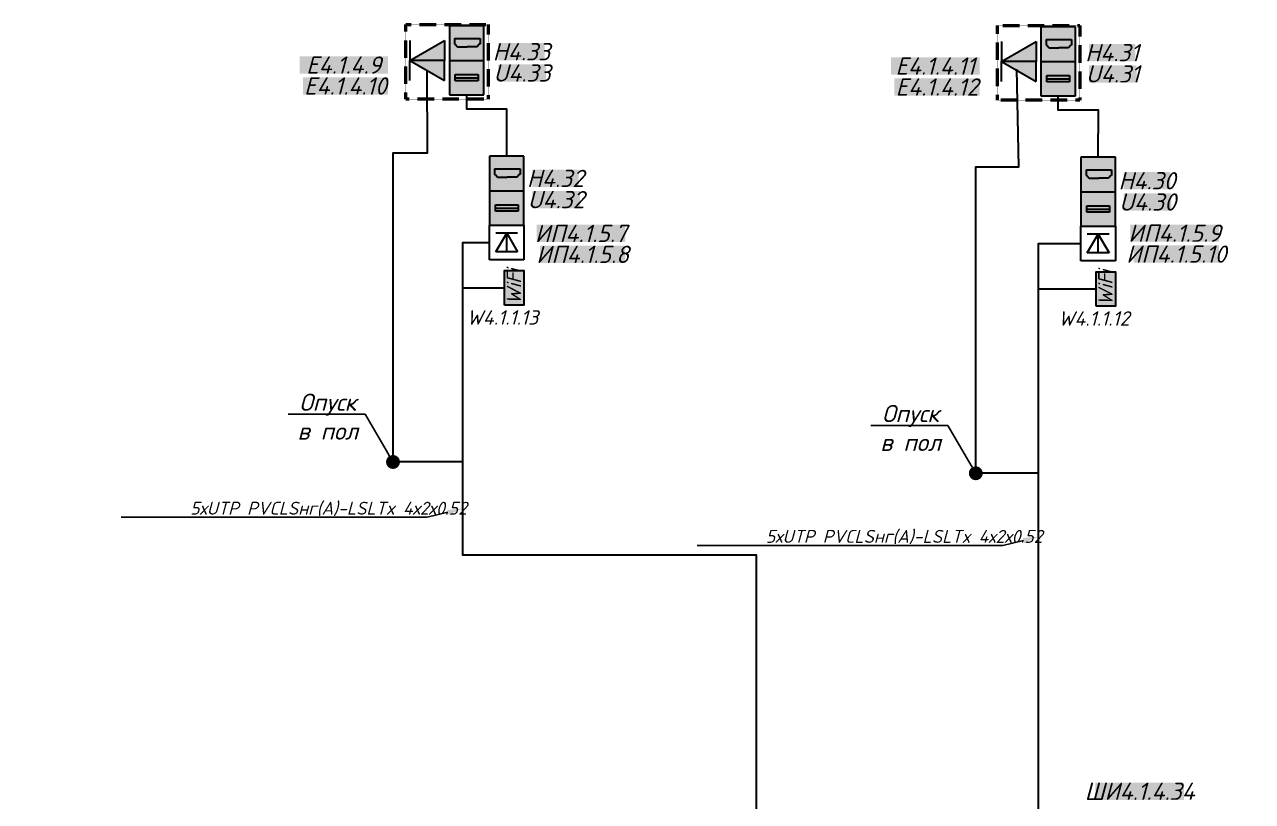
# Model space of a CAD drawing. Header units: millimetres. Extents: x 6978 to 881500, y -130874 to -2349.
# Drawn here: x 741475 to 759253, y -108858 to -97617 of the extents above; entities that cross this region are included whole.
import ezdxf
from ezdxf import colors
from ezdxf.entities.mleader import LeaderData, LeaderLine
from ezdxf.math import Vec2, Vec3

# ---------------------------------------------------------------- set-up
doc = ezdxf.new("R2010")
doc.units = ezdxf.units.MM
doc.linetypes.add('HIDDEN2', pattern=[4.7625, 3.175, -1.5875])
for name, color, linetype, lineweight in [('СКС-РОЗЕТКИ', 7, 'Continuous', 50), ('СС_Выноски', 7, 'Continuous', 15), ('СС_СКК_Лоток', 170, 'Continuous', 30), ('СС_СКС_Кабель', 6, 'Continuous', 30), ('СС_СКС_Оборудование', 6, 'Continuous', 30)]:
    doc.layers.add(name, color=color, linetype=linetype, lineweight=lineweight)
doc.styles.add('ISOCPEUR', font='isocpeui.ttf', dxfattribs={"height": 2.5})
doc.linetypes.add('Рабочее в трубе  _о_о_', pattern='A,5,2,[133,ltypeshp.shx,S=0.4,R=0,X=0,Y=0.75],3', length=10)

# ---------------------------------------------------------------- blocks, each defined once
blk = doc.blocks.new('Розетки HDMI и USB')
at = {"true_color": 0xffffff, "transparency": 33554687}
h = blk.add_hatch(color=7, dxfattribs=at)
h.dxf.hatch_style = 1
h.paths.add_polyline_path([(237.4, 474.8), (0, 474.8), (0, 237.4), (237.4, 237.4)])
h.paths.add_polyline_path([(210.7, 388), (210.7, 348), (204.7, 348), (189.7, 331), (122.7, 331), (55.7, 331), (40.7, 348), (34.7, 348), (34.7, 388)], flags=16)
h = blk.add_hatch(color=7, dxfattribs=at)
h.dxf.hatch_style = 1
h.paths.add_polyline_path([(210.7, 388), (34.7, 388), (34.7, 348), (40.7, 348), (55.7, 331), (122.7, 331), (189.7, 331), (204.7, 348), (210.7, 348)])
h = blk.add_hatch(color=7, dxfattribs=at)
h.dxf.hatch_style = 1
h.paths.add_polyline_path([(237.4, 237.4), (0, 237.4), (0, 0), (237.4, 0)])
h.paths.add_polyline_path([(196.7, 140), (196.7, 97), (40.7, 97), (40.7, 140)], flags=16)
h.paths.add_polyline_path([(196.7, 140), (40.7, 140), (40.7, 117), (196.7, 117)], flags=0)
h = blk.add_hatch(color=7, dxfattribs=at)
h.dxf.hatch_style = 1
h.paths.add_polyline_path([(196.7, 140), (40.7, 140), (40.7, 117), (196.7, 117)])
at = {"true_color": 0x000000, "transparency": 33554687}
h = blk.add_hatch(color=18, dxfattribs=at)
h.dxf.hatch_style = 1
h.paths.add_polyline_path([(196.7, 117), (40.7, 117), (40.7, 97), (196.7, 97)])
at = {"layer": 'СС_СКС_Кабель', "color": 0}
for p, q in [((0, 474.8), (0, 0)), ((237.4, 474.8), (0, 474.8)), ((237.4, 0), (237.4, 474.8)), ((34.7, 388), (210.7, 388)), ((34.7, 388), (34.7, 348)), ((34.7, 348), (40.7, 348)), ((40.7, 348), (55.7, 331)), ((204.7, 348), (189.7, 331)), ((210.7, 348), (204.7, 348)), ((210.7, 388), (210.7, 348)), ((55.7, 331), (122.7, 331)), ((189.7, 331), (122.7, 331)), ((0, 237.4), (237.4, 237.4)), ((40.7, 140), (196.7, 140)), ((40.7, 97), (40.7, 140)), ((40.7, 117), (196.7, 117)), ((196.7, 97), (40.7, 97)), ((196.7, 140), (196.7, 97)), ((0, 0), (237.4, 0))]:
    blk.add_line(p, q, dxfattribs=at)
blk = doc.blocks.new('*U24')
at = {"color": 0}
for p, q in [((0, -38), (0, 462)), ((0, 462), (500, 462)), ((500, 462), (500, -38)), ((92, 76), (250, 348)), ((407, 348), (92, 348)), ((250, 348), (407, 76)), ((250, 76), (250, 348)), ((407, 76), (92, 76)), ((500, -38), (0, -38))]:
    blk.add_line(p, q, dxfattribs=at)
blk = doc.blocks.new('*U288')
at = {"true_color": 0xffffff, "transparency": 33554687}
h = blk.add_hatch(color=7, dxfattribs=at)
h.dxf.hatch_style = 1
h.paths.add_polyline_path([(0, 338), (0, 0), (599, 0), (599, 338)])
at = {"color": 0}
blk.add_lwpolyline([(0, 338), (599, 338), (599, 0), (0, 0)], close=True, dxfattribs=at)
at = {"color": 0, "insert": (13, 300), "char_height": 250, "attachment_point": 1, "style": 'ISOCPEUR'}
blk.add_mtext_dynamic_manual_height_columns('WiFi', width=599, gutter_width=1250, heights=[0], dxfattribs=at)
at = {"color": 18, "true_color": 0x000000, "style": 'ISOCPEUR'}
blk.add_attdef('НАЗВАНИЕ', (-337, 991), '', height=250, dxfattribs=at)
blk = doc.blocks.new('*U289')
at = {"true_color": 0xffffff, "transparency": 33554687}
h = blk.add_hatch(color=7, dxfattribs=at)
h.dxf.hatch_style = 1
h.paths.add_polyline_path([(0, 338), (0, 0), (599, 0), (599, 338)])
at = {"color": 0}
blk.add_lwpolyline([(0, 338), (599, 338), (599, 0), (0, 0)], close=True, dxfattribs=at)
at = {"color": 0, "insert": (13, 300), "char_height": 250, "attachment_point": 1, "style": 'ISOCPEUR'}
blk.add_mtext_dynamic_manual_height_columns('WiFi', width=599, gutter_width=1250, heights=[0], dxfattribs=at)
at = {"color": 18, "true_color": 0x000000, "style": 'ISOCPEUR'}
blk.add_attdef('НАЗВАНИЕ', (-337, 991), '', height=250, dxfattribs=at)
blk = doc.blocks.new('_Dot')
at = {"color": 0, "linetype": 'ByBlock', "lineweight": -2}
blk.add_line((-0.5, 0), (-1, 0), dxfattribs=at)
at = {"color": 0, "linetype": 'ByBlock', "const_width": 0.5}
blk.add_lwpolyline([(-0.25, 0, 1), (0.25, 0, 1)], format="xyb", close=True, dxfattribs=at)
blk = doc.blocks.new('Модуль на 1 RJ')
at = {"true_color": 0xffffff}
h = blk.add_hatch(color=7, dxfattribs=at)
h.dxf.hatch_style = 1
h.paths.add_polyline_path([(0, 250), (-289, 250), (0, -250)])
at = {"color": 0, "lineweight": 30}
for p, q in [((-289, 250), (0, 250)), ((0, -250), (-289, 250)), ((0, 250), (0, -250)), ((-289, -250), (0, -250))]:
    blk.add_line(p, q, dxfattribs=at)

msp = doc.modelspace()

# ---------------------------------------------------------------- linework, layer by layer
at = {"layer": 'СКС-РОЗЕТКИ', "color": 7, "linetype": 'HIDDEN2'}
for points in [[(746995.2, -97616.5), (748188.6, -97616.5), (748188.6, -98695.5), (746995.2, -98695.5)], [(755560.2, -97631.2), (756753.6, -97631.2), (756753.6, -98710.2), (755560.2, -98710.2)]]:
    msp.add_lwpolyline(points, close=True, dxfattribs=at)
at = {"layer": 'СС_СКС_Кабель', "linetype": 'Рабочее в трубе  _о_о_', "ltscale": 100}
for points in [[(746809.4, -103945.7), (746809.4, -99470.4), (747310.8, -99470.4), (747304.5, -98279.2)], [(755247.1, -104109.6), (755247.1, -99676.4), (755869.5, -99676.4), (755843.6, -98263.2)]]:
    msp.add_lwpolyline(points, dxfattribs=at)
at = {"layer": 'СС_СКС_Кабель', "color": 67, "linetype": 'Рабочее в трубе  _о_о_', "true_color": 0x727430}
for points in [[(748455.2, -99521.1), (748457.1, -98839.5), (747875.9, -98839.5), (747875.9, -98634.8)], [(757020.2, -99535.8), (757022.1, -98854.2), (756440.9, -98854.2), (756440.9, -98649.5)]]:
    msp.add_lwpolyline(points, dxfattribs=at)
at = {"layer": 'СС_СКС_Кабель'}
for points in [[(742224.6, -114089.2), (742224.6, -112937.4), (743101.4, -112937.4), (743101.4, -111517.8), (752073.2, -111517.8), (752073.2, -105294.8), (747822.1, -105294.8), (747822.1, -100771.1), (748205.2, -100771.1)], [(742224.6, -114089.2), (742224.6, -112937.4), (743101.4, -112937.4), (743101.4, -111517.8), (756157.2, -111517.8), (756157.2, -100785.8), (756770.2, -100785.8)], [(742224.6, -114089.2), (742224.6, -112937.4), (743101.4, -112937.4), (743101.4, -111517.8), (752073.2, -111517.8), (752073.2, -105294.8), (747822.1, -105294.8), (747822.1, -101427.4), (748423.1, -101427.4)], [(742224.6, -114089.2), (742224.6, -112937.4), (743101.4, -112937.4), (743101.4, -111517.8), (756157.2, -111517.8), (756157.2, -101442.1), (756988.1, -101442.1)], [(742224.6, -114089.2), (742224.6, -112937.4), (743101.4, -112937.4), (743101.4, -111517.8), (752073.2, -111517.8), (752073.2, -105294.8), (747822.1, -105294.8), (747822.1, -103945.7), (746753.4, -103945.7)], [(742224.6, -114089.2), (742224.6, -112937.4), (743101.4, -112937.4), (743101.4, -111517.8), (756157.2, -111517.8), (756157.2, -104109.6), (755247.1, -104109.6)]]:
    msp.add_lwpolyline(points, dxfattribs=at)

# ---------------------------------------------------------------- block references
at = {"rotation": 270}
for p in [(747304.5, -98134.8), (755869.5, -98149.5)]:
    msp.add_blockref('Модуль на 1 RJ', p, dxfattribs=at)
at = {"xscale": -1, "rotation": 270}
for p in [(747304.5, -98134.8), (755869.5, -98149.5)]:
    msp.add_blockref('Модуль на 1 RJ', p, dxfattribs=at)
at = {"layer": 'СС_СКС_Оборудование', "color": 180, "xscale": 2.106060307287632, "yscale": 2.106060307287632, "zscale": 2.106060307287632}
for p in [(747625.9, -98634.8), (756190.9, -98649.5), (748205.2, -100521.1), (756770.2, -100535.8)]:
    msp.add_blockref('Розетки HDMI и USB', p, dxfattribs=at)
at = {"layer": 'СС_СКС_Оборудование'}
for p in [(748205.2, -100983), (756770.2, -100997.7)]:
    msp.add_blockref('*U24', p, dxfattribs=at)
at = {"layer": 'СС_СКС_Оборудование', "color": 30}
ref = msp.add_blockref('*U289', (748705.2, -101677.4), dxfattribs=dict(at, xscale=0.8347245409015025, yscale=0.8347245409015025, zscale=0.8347245409015025, rotation=90))
ref.add_attrib('НАЗВАНИЕ', 'W4.1.1.13', (747877.8, -101958.8), dxfattribs={"layer": '0', "color": 18, "true_color": 0x000000, "height": 208.68, "style": 'ISOCPEUR'})
ref = msp.add_blockref('*U288', (757270.2, -101692.1), dxfattribs=dict(at, xscale=0.8347245409015025, yscale=0.8347245409015025, zscale=0.8347245409015025, rotation=90))
ref.add_attrib('НАЗВАНИЕ', 'W4.1.1.12', (756442.8, -101973.5), dxfattribs={"layer": '0', "color": 18, "true_color": 0x000000, "height": 208.68, "style": 'ISOCPEUR'})

# ---------------------------------------------------------------- texts
at = {"layer": 'СС_СКС_Оборудование', "color": 18, "true_color": 0x000000, "char_height": 250, "attachment_point": 5, "style": 'ISOCPEUR', "bg_fill": 1, "box_fill_scale": 1, "bg_fill_color": 7, "bg_fill_true_color": 16777215, "bg_fill_transparency": 0}
for s, width, heights, insert in [('H4.33', 673.91, [275.9], (748670.4, -98009.5)), ('H4.31', 673.91, [275.9], (757222.6, -98022.6)), ('E4.1.4.9', 1280.189, [0], (746096.6, -98202.5)), ('E4.1.4.11', 1280.189, [0], (754661.6, -98217.2)), ('U4.33', 688.952, [0], (748678, -98317.1, 0.5)), ('U4.31', 688.952, [0], (757230.2, -98330.1, 0.5)), ('E4.1.4.10', 1233.516, [0], (746121.5, -98505.5)), ('E4.1.4.12', 1233.516, [0], (754686.5, -98520.2)), ('H4.32', 673.91, [275.9], (749162.7, -99842.4)), ('H4.30', 673.91, [275.9], (757727.3, -99876.5)), ('U4.32', 688.952, [0], (749170.3, -100150, 0.5)), ('U4.30', 688.952, [0], (757734.9, -100184.1, 0.5)), ('ИП4.1.5.7', 1280.189, [0], (749531, -100638.5)), ('ИП4.1.5.9', 1280.189, [0], (758126.2, -100635)), ('ИП4.1.5.8', 1233.516, [0], (749555.9, -100941.5)), ('ИП4.1.5.10', 1233.516, [0], (758151.1, -100938)), ('ШИ4.1.4.34', 1280.189, [0], (757620.4, -108710.5, 0))]:
    msp.add_mtext_dynamic_manual_height_columns(s, width=width, gutter_width=1250, heights=heights, dxfattribs=dict(at, insert=insert))

# ---------------------------------------------------------------- leaders
at = {"layer": 'СС_Выноски', "color": 7}
ml = msp.add_multileader_mtext('Standard', dxfattribs=at)
ml.set_content('{\\C256;5хUTP PVCLSнг(А)-LSLTx 4х2х0.52}', color=7, style='ISOCPEUR')
ml.set_leader_properties(lineweight=25)
ml.build(insert=Vec2(0, 0))
ml.multileader.update_dxf_attribs({"text_left_attachment_type": 6, "text_right_attachment_type": 6, "dogleg_length": 150, "arrow_head_size": 225, "scale": 75})
ctx = ml.context
ctx.base_point, ctx.scale, ctx.char_height, ctx.arrow_head_size, ctx.landing_gap_size, ctx.plane_origin = Vec3(766930.1, -103449.9), 75, 187.5, 225, 150, Vec3(798472.7, -109884.6)
ctx.left_attachment, ctx.right_attachment, ctx.text_align_type = 6, 6, 1
notes = []
notes.append((ctx, [(1, (1, 1, 0), (769640.6, -103449.9), (-1, 0), 150, [(1, [(770114.4, -104152.7)], 0, [])])]))
ctx.mtext.insert, ctx.mtext.width, ctx.mtext.defined_height, ctx.mtext.alignment, ctx.mtext.line_spacing_factor, ctx.mtext.flow_direction = Vec3(768210.3, -103224.9), 2612.977, 428.7, 2, 0.8, 5
ml = msp.add_multileader_mtext('Standard', dxfattribs=at)
ml.set_content('{\\C256;5хUTP PVCLSнг(А)-LSLTx 4х2х0.52}', color=7, style='ISOCPEUR')
ml.set_leader_properties(lineweight=25)
ml.build(insert=Vec2(0, 0))
ml.multileader.update_dxf_attribs({"text_left_attachment_type": 6, "text_right_attachment_type": 6, "dogleg_length": 150, "arrow_head_size": 225, "scale": 75})
ctx = ml.context
ctx.base_point, ctx.scale, ctx.char_height, ctx.arrow_head_size, ctx.landing_gap_size, ctx.plane_origin = Vec3(761713.6, -104568.2), 75, 187.5, 225, 150, Vec3(793298.7, -110174.1)
ctx.left_attachment, ctx.right_attachment, ctx.text_align_type = 6, 6, 1
notes.append((ctx, [(1, (1, 1, 0), (764424.1, -104568.2), (-1, 0), 150, [(1, [(764940.4, -104442.2)], 0, [])])]))
ctx.mtext.insert, ctx.mtext.width, ctx.mtext.defined_height, ctx.mtext.alignment, ctx.mtext.line_spacing_factor, ctx.mtext.flow_direction = Vec3(762993.8, -104343.2), 2612.977, 428.7, 2, 0.8, 5
ml = msp.add_multileader_mtext('Standard', dxfattribs=at)
ml.set_content('{\\C256;5хUTP PVCLSнг(А)-LSLTx 4х2х0.52}', color=7, style='ISOCPEUR')
ml.set_leader_properties(lineweight=25)
ml.build(insert=Vec2(0, 0))
ml.multileader.update_dxf_attribs({"text_left_attachment_type": 6, "text_right_attachment_type": 6, "dogleg_length": 150, "arrow_head_size": 225, "scale": 75})
ctx = ml.context
ctx.base_point, ctx.scale, ctx.char_height, ctx.arrow_head_size, ctx.landing_gap_size, ctx.plane_origin = Vec3(744595.3, -104746.3), 75, 187.5, 225, 150, Vec3(776180.5, -110352.2)
ctx.left_attachment, ctx.right_attachment, ctx.text_align_type = 6, 6, 1
notes.append((ctx, [(1, (1, 1, 0), (747305.8, -104746.3), (-1, 0), 150, [(1, [(747822.1, -104620.2)], 0, [])])]))
ctx.mtext.insert, ctx.mtext.width, ctx.mtext.defined_height, ctx.mtext.alignment, ctx.mtext.line_spacing_factor, ctx.mtext.flow_direction = Vec3(745875.6, -104521.3), 2612.977, 428.7, 2, 0.8, 5
ml = msp.add_multileader_mtext('Standard', dxfattribs=at)
ml.set_content('{\\C256;5хUTP PVCLSнг(А)-LSLTx 4х2х0.52}', color=7, style='ISOCPEUR')
ml.set_leader_properties(lineweight=25)
ml.build(insert=Vec2(0, 0))
ml.multileader.update_dxf_attribs({"text_left_attachment_type": 6, "text_right_attachment_type": 6, "dogleg_length": 150, "arrow_head_size": 225, "scale": 75})
ctx = ml.context
ctx.base_point, ctx.scale, ctx.char_height, ctx.arrow_head_size, ctx.landing_gap_size, ctx.plane_origin = Vec3(752930.4, -105153.8), 75, 187.5, 225, 150, Vec3(784515.6, -110759.7)
ctx.left_attachment, ctx.right_attachment, ctx.text_align_type = 6, 6, 1
notes.append((ctx, [(1, (1, 1, 0), (755640.9, -105153.8), (-1, 0), 150, [(1, [(756157.2, -105027.8)], 0, [])])]))
ctx.mtext.insert, ctx.mtext.width, ctx.mtext.defined_height, ctx.mtext.alignment, ctx.mtext.line_spacing_factor, ctx.mtext.flow_direction = Vec3(754210.7, -104928.8), 2612.977, 428.7, 2, 0.8, 5
at = {"layer": 'СС_СКК_Лоток', "color": 7, "lineweight": 0}
ml = msp.add_multileader_mtext('Standard', dxfattribs=at)
ml.set_content('Опуск\\Pв пол', color=7, style='ISOCPEUR')
ml.set_leader_properties()
ml.set_arrow_properties(name='DOT')
ml.build(insert=Vec2(0, 0))
ml.multileader.update_dxf_attribs({"text_left_attachment_type": 6, "text_right_attachment_type": 6, "dogleg_length": 100, "arrow_head_size": 200})
ctx = ml.context
ctx.base_point, ctx.char_height, ctx.arrow_head_size, ctx.landing_gap_size, ctx.plane_origin = Vec3(745425.8, -103256.3), 250, 200, 0, Vec3(755028.9, -106213.1)
ctx.left_attachment, ctx.right_attachment, ctx.text_align_type = 6, 6, 1
notes.append((ctx, [(0, (1, 1, 0), (746404.6, -103256.3), (-1, 0), 100, [(0, [(746809.4, -103945.7)], 0, [])])]))
ctx.mtext.insert, ctx.mtext.width, ctx.mtext.alignment, ctx.mtext.flow_direction = Vec3(745865.2, -102956.3), 2467.274, 2, 5
ml = msp.add_multileader_mtext('Standard', dxfattribs=at)
ml.set_content('Опуск\\Pв пол', color=7, style='ISOCPEUR')
ml.set_leader_properties()
ml.set_arrow_properties(name='DOT')
ml.build(insert=Vec2(0, 0))
ml.multileader.update_dxf_attribs({"text_left_attachment_type": 6, "text_right_attachment_type": 6, "dogleg_length": 100, "arrow_head_size": 200})
ctx = ml.context
ctx.base_point, ctx.char_height, ctx.arrow_head_size, ctx.landing_gap_size, ctx.plane_origin = Vec3(753863.5, -103420.2), 250, 200, 0, Vec3(763466.6, -106377)
ctx.left_attachment, ctx.right_attachment, ctx.text_align_type = 6, 6, 1
notes.append((ctx, [(0, (1, 1, 0), (754842.3, -103420.2), (-1, 0), 100, [(0, [(755247.1, -104109.6)], 0, [])])]))
ctx.mtext.insert, ctx.mtext.width, ctx.mtext.alignment, ctx.mtext.flow_direction = Vec3(754302.9, -103120.2), 2467.274, 2, 5
for ctx, leaders in notes:
    for number, flags, end, landing, length, lines in leaders:
        leader = LeaderData()
        leader.index, (leader.has_last_leader_line, leader.has_dogleg_vector, leader.attachment_direction) = number, flags
        leader.last_leader_point, leader.dogleg_vector, leader.dogleg_length = Vec3(end), Vec3(landing), length
        for number, points, colour, breaks in lines:
            line = LeaderLine()
            line.index, line.vertices, line.color, line.breaks = number, Vec3.list(points), colors.encode_raw_color(colour), breaks
            leader.lines.append(line)
        ctx.leaders.append(leader)

doc.saveas('drawing.dxf')
